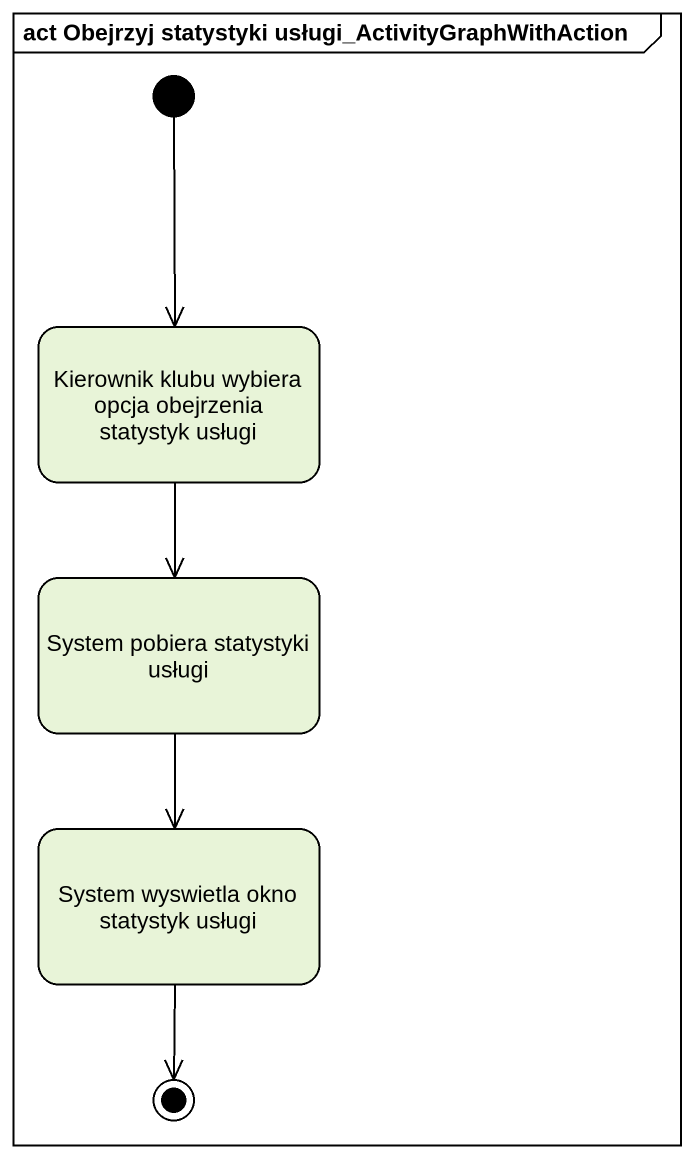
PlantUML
@startuml
mainframe act Obejrzyj statystyki usługi_ActivityGraphWithAction
hide empty description
state "Kierownik klubu wybiera opcja obejrzenia statystyk usługi" as Kierownik_klubu_wybiera
state "System pobiera statystyki usługi" as System_pobiera_statystyki
state "System wyswietla okno statystyk usługi" as System_wyswietla_okno
[*] --> Kierownik_klubu_wybiera
Kierownik_klubu_wybiera --> System_pobiera_statystyki
System_pobiera_statystyki --> System_wyswietla_okno
System_wyswietla_okno --> [*]
@enduml
